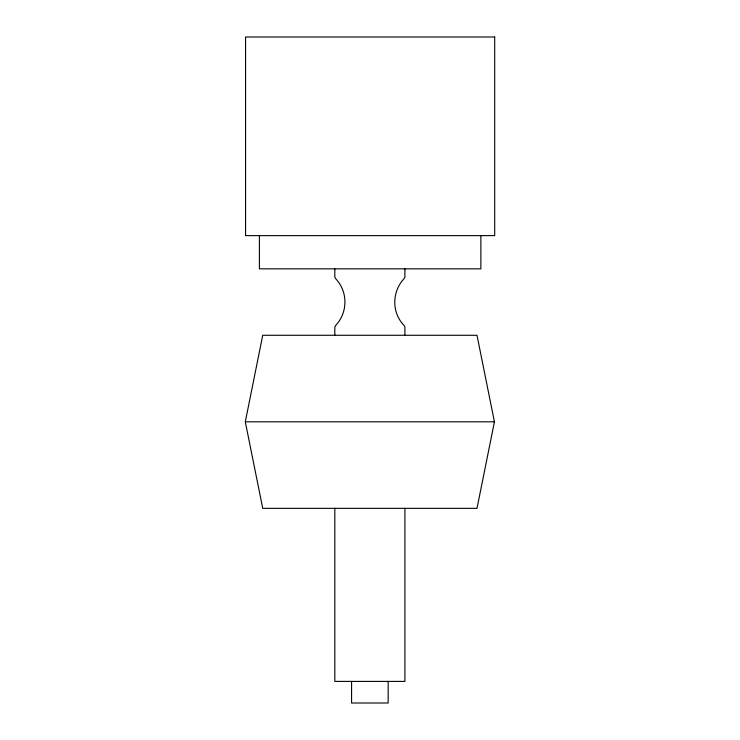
<?xml version="1.0" encoding="UTF-8"?>
<svg xmlns="http://www.w3.org/2000/svg" width="740" height="740" viewBox="0 0 740 740"><rect width="100%" height="100%" fill="white"/><g stroke="black" fill="none" stroke-linecap="round" stroke-linejoin="round"><path stroke-width="1.11" d="M245.301 421.809L262.737 335.276L476.995 335.276L494.431 421.809L476.995 508.343L262.737 508.343L245.301 421.809L494.431 421.809M480.871 235.625L480.871 268.842L259.398 268.842L259.398 235.625M404.91 268.842L404.91 277.149L403.716 279.082C392.061 291.81 391.553 312.326 403.716 325.036L404.91 326.978L404.91 335.054M404.91 508.232L404.91 681.41L334.822 681.41L334.822 508.232M388.158 681.41L388.158 703L351.574 703L351.574 681.41M334.822 268.842L334.822 277.149L336.016 279.082C347.883 291.856 347.883 312.262 336.016 325.036L334.822 326.978L334.822 335.054M494.699 37L245.569 37L245.569 235.625L494.699 235.625L494.699 37"/></g></svg>
